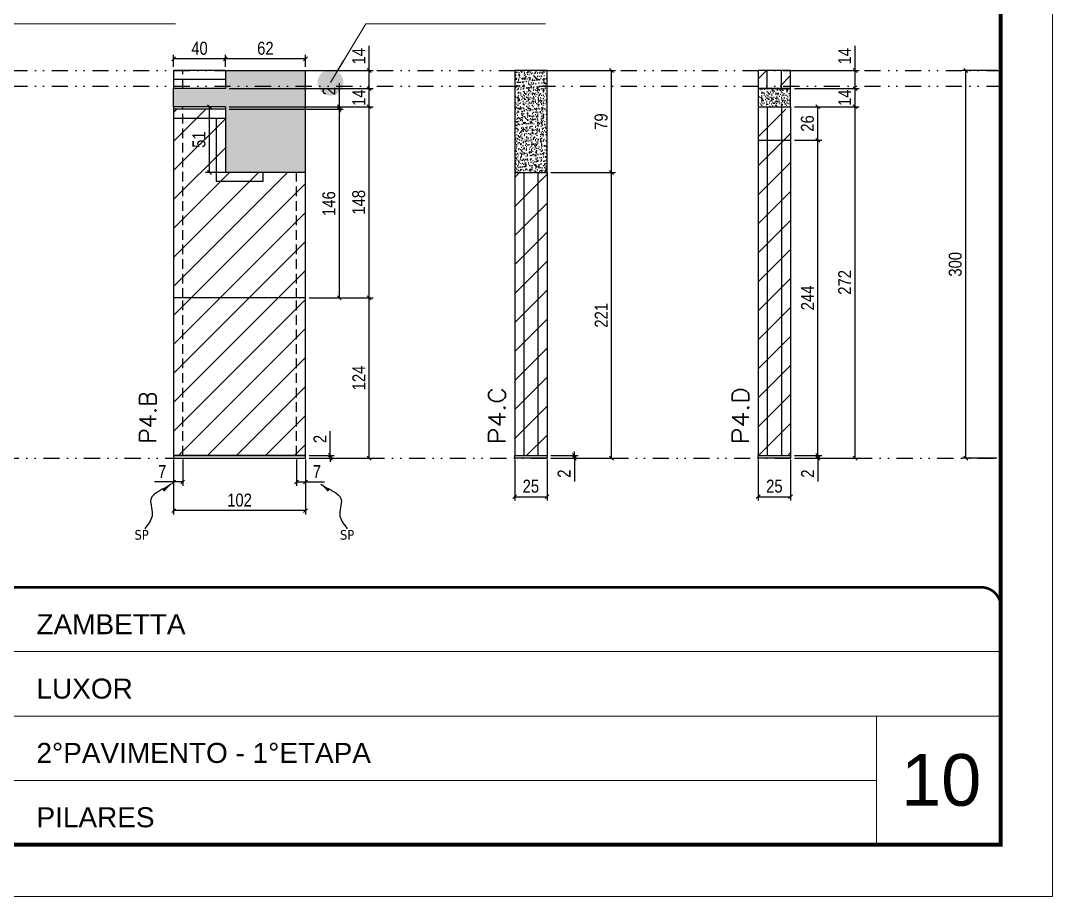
# Model space of a CAD drawing. Extents: x 14400 to 24104, y -21631 to 6985.
# Drawn here: x 16698 to 17497, y 3638 to 4315 of the extents above; entities that cross this region are included whole.
import ezdxf

# ---------------------------------------------------------------- set-up
doc = ezdxf.new("R2010")
doc.units = 0
for name, pattern in [('CONTINUO', [0]), ('DASHED', [0.75, 0.5, -0.25]), ('DIVIDE2', [0.625, 0.25, -0.125, 0, -0.125, 0, -0.125]), ('HIDDEN', [0.375, 0.25, -0.125])]:
    doc.linetypes.add(name, pattern=pattern)
for name, color, linetype, lineweight in [('CARIMBO', 255, 'Continuous', 9), ('Folhas', 255, 'Continuous', 9), ('Hachura', 251, 'Continuous', 9), ('SARRAFO DE PRESSAO', 251, 'DASHED', 9), ('Texto Seção', 7, 'Continuous', 15)]:
    doc.layers.add(name, color=color, linetype=linetype, lineweight=lineweight)
for name, color, linetype in [('COTA', 241, 'Continuous'), ('Nível', 160, 'Continuous'), ('Painéis', 200, 'Continuous'), ('SARR_2.2x7', 40, 'Continuous'), ('texto', 7, 'Continuous')]:
    doc.layers.add(name, color=color, linetype=linetype)
doc.styles.add('ARIAL', font='arial.ttf')
doc.styles.add('COTA TECNICA', font='techl___.ttf', dxfattribs={"height": 10})
doc.styles.add('COTA TECNICA-50', font='techl___.ttf', dxfattribs={"height": 10})
doc.styles.add('REGUA-120', font='ROMANS.shx', dxfattribs={"height": 15})
doc.styles.get("Standard").update_dxf_attribs({"font": 'arial.ttf'})
doc.dimstyles.new('3x', dxfattribs={"dimtxt": 10, "dimasz": 5, "dimexe": 7, "dimexo": 5, "dimgap": 4, "dimtad": 1, "dimdec": 4, "dimlfac": 0.333333, "dimdsep": 46, "dimtxsty": 'Standard', "dimblk": 'DOT', "dimcen": 0.09, "dimclrd": 1, "dimclre": 1, "dimclrt": 2, "dimadec": 0, "dimazin": 2, "dimtfac": 1, "dimtdec": 4, "dimtmove": 0, "dimatfit": 3, "dimldrblk": 'DOT', "dimfxl": 1, "dimtolj": 1, "dimtzin": 0, "dimlwd": 9, "dimlwe": 9, "dimarcsym": 0})
doc.dimstyles.new('COTA PAINEL-50', dxfattribs={"dimtxt": 10, "dimasz": 3, "dimexe": 3, "dimexo": 3, "dimgap": 3, "dimtad": 1, "dimdec": 1, "dimzin": 12, "dimdsep": 46, "dimtxsty": 'COTA TECNICA-50', "dimblk1": 'OBLIQUE', "dimblk2": 'OBLIQUE', "dimsah": 1, "dimcen": 0.9, "dimclrd": 4, "dimclre": 4, "dimclrt": 240, "dimadec": 1, "dimazin": 3, "dimtfac": 1, "dimtdec": 1, "dimtmove": 0, "dimatfit": 3, "dimfxl": 1, "dimtolj": 1, "dimtzin": 12, "dimarcsym": 0})
doc.dimstyles.new('PAINEL', dxfattribs={"dimtxt": 10, "dimasz": 3, "dimexe": 3, "dimexo": 3, "dimgap": 3, "dimtad": 1, "dimdec": 1, "dimzin": 12, "dimdsep": 46, "dimtxsty": 'COTA TECNICA', "dimblk1": 'OBLIQUE', "dimblk2": 'OBLIQUE', "dimsah": 1, "dimcen": 0.9, "dimclrd": 4, "dimclre": 4, "dimclrt": 240, "dimadec": 1, "dimazin": 3, "dimtfac": 1, "dimtdec": 1, "dimtmove": 0, "dimatfit": 3, "dimfxl": 1, "dimtolj": 1, "dimtzin": 12, "dimarcsym": 0})
doc.dimstyles.get("Standard").update_dxf_attribs({"dimtxt": 0.18, "dimasz": 0.18, "dimexe": 0.18, "dimexo": 0.0625, "dimgap": 0.09, "dimtad": 0, "dimtih": 1, "dimtoh": 1, "dimdec": 4, "dimzin": 0, "dimdsep": 46, "dimtxsty": 'Standard', "dimcen": 0.09, "dimadec": 0, "dimazin": 0, "dimtfac": 1, "dimtdec": 4, "dimtofl": 0, "dimtmove": 0, "dimatfit": 3, "dimfxl": 1, "dimtolj": 1, "dimtzin": 0, "dimarcsym": 0})

# ---------------------------------------------------------------- blocks, each defined once
blk = doc.blocks.new('9999999999')
at = {"color": 30, "linetype": 'CONTINUO'}
for p, q in [((98564.56, 34379.64), (99583.98, 34379.64)), ((98564.56, 34329.83), (99487.98, 34329.83)), ((99583.98, 34329.83), (99487.98, 34329.83)), ((99487.98, 34329.83), (99487.98, 34230.21)), ((98564.56, 34280.02), (99487.98, 34280.02))]:
    blk.add_line(p, q, dxfattribs=at)
at = {"color": 30, "linetype": 'CONTINUO', "const_width": 2}
blk.add_lwpolyline([(99583.98, 34230.21), (99583.98, 34414.45, 0.414214), (99568.98, 34429.45), (98228.98, 34429.45, 0.414214), (98213.98, 34414.45), (98213.98, 34245.21, 0.414214), (98228.98, 34230.21), (99583.98, 34230.21)], format="xyb", dxfattribs=at)
at = {"layer": 'Folhas'}
blk.add_lwpolyline([(98138.98, 34190.21), (99623.98, 34190.21), (99623.98, 35240.21), (98138.98, 35240.21)], close=True, dxfattribs=at)
at = {"layer": 'Folhas', "color": 30, "const_width": 3}
blk.add_lwpolyline([(98213.98, 34230.21), (99583.98, 34230.21), (99583.98, 35200.21), (98213.98, 35200.21)], close=True, dxfattribs=at)
at = {"color": 7, "linetype": 'Continuous', "ltscale": 5, "style": 'ARIAL'}
for s, height, p in [('ZAMBETTA', 15.483, (98837.68, 34393.13)), ('LUXOR', 15.483, (98837.68, 34343.32)), ('2°PAVIMENTO - 1°ETAPA', 15.4829, (98837.68, 34293.51)), ('PILARES', 15.483, (98837.68, 34243.7))]:
    blk.add_text(s, height=height, dxfattribs=at).set_placement(p)
blk = doc.blocks.new('_Oblique')
at = {"color": 0, "linetype": 'ByBlock', "lineweight": -2}
blk.add_line((-0.5, -0.5), (0.5, 0.5), dxfattribs=at)
blk = doc.blocks.new('*D722')
at = {"layer": 'COTA', "color": 4, "lineweight": -2, "transparency": 16777216}
for p, q in [((16816.84, 3975.86), (16816.84, 3933.18)), ((16918.84, 3975.86), (16918.84, 3933.18)), ((16918.84, 3936.18), (16816.84, 3936.18))]:
    blk.add_line(p, q, dxfattribs=at)
at = {"layer": 'Defpoints', "color": 0, "transparency": 16777216}
for p in [(16816.84, 3978.86), (16918.84, 3978.86), (16816.84, 3936.18)]:
    blk.add_point(p, dxfattribs=at)
at = {"layer": 'COTA', "color": 4, "lineweight": -2, "transparency": 16777216, "xscale": 3, "yscale": 3, "zscale": 3, "rotation": 180}
blk.add_blockref('_Oblique', (16816.84, 3936.18), dxfattribs=at)
at = {"layer": 'COTA', "color": 4, "lineweight": -2, "transparency": 16777216, "xscale": 3, "yscale": 3, "zscale": 3}
blk.add_blockref('_Oblique', (16918.84, 3936.18), dxfattribs=at)
at = {"layer": 'COTA', "color": 240, "transparency": 16777216, "insert": (16867.84, 3944.28), "char_height": 10, "attachment_point": 5, "style": 'COTA TECNICA'}
blk.add_mtext('\\A1;102', dxfattribs=at)
blk = doc.blocks.new('*D723')
at = {"layer": 'COTA', "color": 4, "lineweight": -2, "transparency": 16777216}
for p, q in [((16911.84, 3975.86), (16911.84, 3955.35)), ((16918.84, 3973.86), (16918.84, 3955.35)), ((16911.84, 3958.35), (16918.84, 3958.35)), ((16918.84, 3958.35), (16933.57, 3958.35))]:
    blk.add_line(p, q, dxfattribs=at)
at = {"layer": 'Defpoints', "color": 0, "transparency": 16777216}
for p in [(16911.84, 3978.86), (16918.84, 3976.86), (16918.84, 3958.35)]:
    blk.add_point(p, dxfattribs=at)
at = {"layer": 'COTA', "color": 4, "lineweight": -2, "transparency": 16777216, "xscale": 3, "yscale": 3, "zscale": 3, "rotation": 180}
blk.add_blockref('_Oblique', (16911.84, 3958.35), dxfattribs=at)
at = {"layer": 'COTA', "color": 4, "lineweight": -2, "transparency": 16777216, "xscale": 3, "yscale": 3, "zscale": 3}
blk.add_blockref('_Oblique', (16918.84, 3958.35), dxfattribs=at)
at = {"layer": 'COTA', "color": 240, "transparency": 16777216, "insert": (16927.7, 3966.42), "char_height": 10, "attachment_point": 5, "style": 'COTA TECNICA-50'}
blk.add_mtext('\\A1;7', dxfattribs=at)
blk = doc.blocks.new('*D724')
at = {"layer": 'COTA', "color": 4, "lineweight": -2, "transparency": 16777216}
for p, q in [((16816.84, 3973.86), (16816.84, 3955.35)), ((16823.84, 3975.86), (16823.84, 3955.35)), ((16816.84, 3958.35), (16802.11, 3958.35)), ((16823.84, 3958.35), (16816.84, 3958.35))]:
    blk.add_line(p, q, dxfattribs=at)
at = {"layer": 'Defpoints', "color": 0, "transparency": 16777216}
for p in [(16823.84, 3978.86), (16816.84, 3976.86), (16816.84, 3958.35)]:
    blk.add_point(p, dxfattribs=at)
at = {"layer": 'COTA', "color": 4, "lineweight": -2, "transparency": 16777216, "xscale": 3, "yscale": 3, "zscale": 3, "rotation": 180}
blk.add_blockref('_Oblique', (16816.84, 3958.35), dxfattribs=at)
at = {"layer": 'COTA', "color": 4, "lineweight": -2, "transparency": 16777216, "xscale": 3, "yscale": 3, "zscale": 3}
blk.add_blockref('_Oblique', (16823.84, 3958.35), dxfattribs=at)
at = {"layer": 'COTA', "color": 240, "transparency": 16777216, "insert": (16807.97, 3966.42), "char_height": 10, "attachment_point": 5, "style": 'COTA TECNICA-50'}
blk.add_mtext('\\A1;7', dxfattribs=at)
blk = doc.blocks.new('*D730')
at = {"layer": 'COTA', "color": 4, "linetype": 'ByBlock', "lineweight": -2, "transparency": 16777216}
for p, q in [((16921.84, 4100.86), (16971.2, 4100.86)), ((16968.2, 3976.86), (16968.2, 4100.86)), ((16921.84, 3976.86), (16971.2, 3976.86))]:
    blk.add_line(p, q, dxfattribs=at)
at = {"layer": 'Defpoints', "color": 0, "linetype": 'ByBlock', "transparency": 16777216}
for p in [(16918.84, 4100.86), (16968.2, 4100.86), (16918.84, 3976.86)]:
    blk.add_point(p, dxfattribs=at)
at = {"layer": 'COTA', "color": 4, "linetype": 'ByBlock', "lineweight": -2, "transparency": 16777216, "xscale": 3, "yscale": 3, "zscale": 3}
for p, rotation in [((16968.2, 4100.86), 90), ((16968.2, 3976.86), 270)]:
    blk.add_blockref('_Oblique', p, dxfattribs=dict(at, rotation=rotation))
at = {"layer": 'COTA', "color": 240, "linetype": 'ByBlock', "transparency": 16777216, "insert": (16960.13, 4038.86), "char_height": 10, "attachment_point": 5, "rotation": 90, "style": 'COTA TECNICA'}
blk.add_mtext('\\A1;124', dxfattribs=at)
blk = doc.blocks.new('*D725')
at = {"layer": 'COTA', "color": 4, "lineweight": -2, "transparency": 16777216}
for p, q in [((16938.1, 3978.86), (16938.1, 3997.66)), ((16921.84, 3978.86), (16941.1, 3978.86)), ((16938.1, 3976.86), (16938.1, 3978.86)), ((16921.84, 3976.86), (16941.1, 3976.86)), ((16938.1, 3976.86), (16938.1, 3973.86))]:
    blk.add_line(p, q, dxfattribs=at)
at = {"layer": 'Defpoints', "color": 0, "transparency": 16777216}
for p in [(16918.84, 3978.86), (16918.84, 3976.86), (16938.1, 3976.86)]:
    blk.add_point(p, dxfattribs=at)
at = {"layer": 'COTA', "color": 4, "lineweight": -2, "transparency": 16777216, "xscale": 3, "yscale": 3, "zscale": 3}
for p, rotation in [((16938.1, 3978.86), 270), ((16938.1, 3976.86), 90)]:
    blk.add_blockref('_Oblique', p, dxfattribs=dict(at, rotation=rotation))
at = {"layer": 'COTA', "color": 240, "transparency": 16777216, "insert": (16930.1, 3991.61), "char_height": 10, "attachment_point": 5, "rotation": 90, "style": 'COTA TECNICA-50'}
blk.add_mtext('\\A1;2', dxfattribs=at)
blk = doc.blocks.new('*D731')
at = {"layer": 'COTA', "color": 4, "linetype": 'ByBlock', "lineweight": -2, "transparency": 16777216}
for p, q in [((16921.84, 4100.86), (16971.2, 4100.86)), ((16968.2, 3976.86), (16968.2, 4100.86)), ((16921.84, 3976.86), (16971.2, 3976.86))]:
    blk.add_line(p, q, dxfattribs=at)
at = {"layer": 'Defpoints', "color": 0, "linetype": 'ByBlock', "transparency": 16777216}
for p in [(16918.84, 4100.86), (16968.2, 4100.86), (16918.84, 3976.86)]:
    blk.add_point(p, dxfattribs=at)
at = {"layer": 'COTA', "color": 4, "linetype": 'ByBlock', "lineweight": -2, "transparency": 16777216, "xscale": 3, "yscale": 3, "zscale": 3}
for p, rotation in [((16968.2, 4100.86), 90), ((16968.2, 3976.86), 270)]:
    blk.add_blockref('_Oblique', p, dxfattribs=dict(at, rotation=rotation))
at = {"layer": 'COTA', "color": 240, "linetype": 'ByBlock', "transparency": 16777216, "insert": (16960.13, 4038.86), "char_height": 10, "attachment_point": 5, "rotation": 90, "style": 'COTA TECNICA'}
blk.add_mtext('\\A1;124', dxfattribs=at)
blk = doc.blocks.new('*D732')
at = {"layer": 'COTA', "color": 4, "lineweight": -2, "transparency": 16777216}
for p, q in [((16859.84, 4248.86), (16971.2, 4248.86)), ((16968.2, 4100.86), (16968.2, 4248.86)), ((16921.84, 4100.86), (16971.2, 4100.86))]:
    blk.add_line(p, q, dxfattribs=at)
at = {"layer": 'Defpoints', "color": 0, "transparency": 16777216}
for p in [(16856.84, 4248.86), (16968.2, 4248.86), (16918.84, 4100.86)]:
    blk.add_point(p, dxfattribs=at)
at = {"layer": 'COTA', "color": 4, "lineweight": -2, "transparency": 16777216, "xscale": 3, "yscale": 3, "zscale": 3}
for p, rotation in [((16968.2, 4248.86), 90), ((16968.2, 4100.86), 270)]:
    blk.add_blockref('_Oblique', p, dxfattribs=dict(at, rotation=rotation))
at = {"layer": 'COTA', "color": 240, "transparency": 16777216, "insert": (16960.11, 4174.86), "char_height": 10, "attachment_point": 5, "rotation": 90, "style": 'COTA TECNICA'}
blk.add_mtext('\\A1;148', dxfattribs=at)
blk = doc.blocks.new('*D738')
at = {"layer": 'COTA', "color": 4, "lineweight": -2, "transparency": 16777216}
for p, q in [((16816.84, 4279.86), (16816.84, 4288.94)), ((16856.84, 4279.86), (16856.84, 4288.94)), ((16856.84, 4285.94), (16816.84, 4285.94))]:
    blk.add_line(p, q, dxfattribs=at)
at = {"layer": 'Defpoints', "color": 0, "transparency": 16777216}
for p in [(16816.84, 4285.94), (16816.84, 4276.86), (16856.84, 4276.86)]:
    blk.add_point(p, dxfattribs=at)
at = {"layer": 'COTA', "color": 4, "lineweight": -2, "transparency": 16777216, "xscale": 3, "yscale": 3, "zscale": 3, "rotation": 180}
blk.add_blockref('_Oblique', (16816.84, 4285.94), dxfattribs=at)
at = {"layer": 'COTA', "color": 4, "lineweight": -2, "transparency": 16777216, "xscale": 3, "yscale": 3, "zscale": 3}
blk.add_blockref('_Oblique', (16856.84, 4285.94), dxfattribs=at)
at = {"layer": 'COTA', "color": 240, "transparency": 16777216, "insert": (16836.84, 4294.04), "char_height": 10, "attachment_point": 5, "style": 'COTA TECNICA'}
blk.add_mtext('\\A1;40', dxfattribs=at)
blk = doc.blocks.new('*D739')
at = {"layer": 'COTA', "color": 4, "lineweight": -2, "transparency": 16777216}
for p, q in [((16856.84, 4279.86), (16856.84, 4288.94)), ((16918.84, 4279.86), (16918.84, 4288.94)), ((16918.84, 4285.94), (16856.84, 4285.94))]:
    blk.add_line(p, q, dxfattribs=at)
at = {"layer": 'Defpoints', "color": 0, "transparency": 16777216}
for p in [(16856.84, 4285.94), (16856.84, 4276.86), (16918.84, 4276.86)]:
    blk.add_point(p, dxfattribs=at)
at = {"layer": 'COTA', "color": 4, "lineweight": -2, "transparency": 16777216, "xscale": 3, "yscale": 3, "zscale": 3, "rotation": 180}
blk.add_blockref('_Oblique', (16856.84, 4285.94), dxfattribs=at)
at = {"layer": 'COTA', "color": 4, "lineweight": -2, "transparency": 16777216, "xscale": 3, "yscale": 3, "zscale": 3}
blk.add_blockref('_Oblique', (16918.84, 4285.94), dxfattribs=at)
at = {"layer": 'COTA', "color": 240, "transparency": 16777216, "insert": (16887.84, 4294.04), "char_height": 10, "attachment_point": 5, "style": 'COTA TECNICA'}
blk.add_mtext('\\A1;62', dxfattribs=at)
blk = doc.blocks.new('*D740')
at = {"layer": 'COTA', "color": 4, "lineweight": -2, "transparency": 16777216}
for p, q in [((17080.81, 3975.86), (17080.81, 3943.97)), ((17105.81, 3975.86), (17105.81, 3943.97)), ((17080.81, 3946.97), (17105.81, 3946.97))]:
    blk.add_line(p, q, dxfattribs=at)
at = {"layer": 'Defpoints', "color": 0, "transparency": 16777216}
for p in [(17080.81, 3978.86), (17105.81, 3978.86), (17105.81, 3946.97)]:
    blk.add_point(p, dxfattribs=at)
at = {"layer": 'COTA', "color": 4, "lineweight": -2, "transparency": 16777216, "xscale": 3, "yscale": 3, "zscale": 3, "rotation": 180}
blk.add_blockref('_Oblique', (17080.81, 3946.97), dxfattribs=at)
at = {"layer": 'COTA', "color": 4, "lineweight": -2, "transparency": 16777216, "xscale": 3, "yscale": 3, "zscale": 3}
blk.add_blockref('_Oblique', (17105.81, 3946.97), dxfattribs=at)
at = {"layer": 'COTA', "color": 240, "transparency": 16777216, "insert": (17093.31, 3955.08), "char_height": 10, "attachment_point": 5, "style": 'COTA TECNICA'}
blk.add_mtext('\\A1;25', dxfattribs=at)
blk = doc.blocks.new('*D741')
at = {"layer": 'COTA', "color": 4, "lineweight": -2, "transparency": 16777216}
for p, q in [((17108.81, 3978.86), (17130.01, 3978.86)), ((17127.01, 3978.86), (17127.01, 3981.86)), ((17127.01, 3978.86), (17127.01, 3976.86)), ((17108.81, 3976.86), (17130.01, 3976.86)), ((17127.01, 3976.86), (17127.01, 3958.75))]:
    blk.add_line(p, q, dxfattribs=at)
at = {"layer": 'Defpoints', "color": 0, "transparency": 16777216}
for p in [(17105.81, 3978.86), (17127.01, 3978.86), (17105.81, 3976.86)]:
    blk.add_point(p, dxfattribs=at)
at = {"layer": 'COTA', "color": 4, "lineweight": -2, "transparency": 16777216, "xscale": 3, "yscale": 3, "zscale": 3}
for p, rotation in [((17127.01, 3978.86), 270), ((17127.01, 3976.86), 90)]:
    blk.add_blockref('_Oblique', p, dxfattribs=dict(at, rotation=rotation))
at = {"layer": 'COTA', "color": 240, "transparency": 16777216, "insert": (17119.01, 3964.8), "char_height": 10, "attachment_point": 5, "rotation": 90, "style": 'COTA TECNICA-50'}
blk.add_mtext('\\A1;2', dxfattribs=at)
blk = doc.blocks.new('*D742')
at = {"layer": 'COTA', "color": 4, "lineweight": -2, "transparency": 16777216}
for p, q in [((17108.81, 4197.86), (17158.8, 4197.86)), ((17155.8, 3976.86), (17155.8, 4197.86)), ((17108.81, 3976.86), (17158.8, 3976.86))]:
    blk.add_line(p, q, dxfattribs=at)
at = {"layer": 'Defpoints', "color": 0, "transparency": 16777216}
for p in [(17105.81, 4197.86), (17155.8, 4197.86), (17105.81, 3976.86)]:
    blk.add_point(p, dxfattribs=at)
at = {"layer": 'COTA', "color": 4, "lineweight": -2, "transparency": 16777216, "xscale": 3, "yscale": 3, "zscale": 3}
for p, rotation in [((17155.8, 4197.86), 90), ((17155.8, 3976.86), 270)]:
    blk.add_blockref('_Oblique', p, dxfattribs=dict(at, rotation=rotation))
at = {"layer": 'COTA', "color": 240, "transparency": 16777216, "insert": (17147.75, 4087.36), "char_height": 10, "attachment_point": 5, "rotation": 90, "style": 'COTA TECNICA-50'}
blk.add_mtext('\\A1;221', dxfattribs=at)
blk = doc.blocks.new('*D746')
at = {"layer": 'COTA', "color": 4, "lineweight": -2, "transparency": 16777216}
for p, q in [((17108.81, 4276.86), (17158.8, 4276.86)), ((17155.8, 4197.86), (17155.8, 4276.86)), ((17108.81, 4197.86), (17158.8, 4197.86))]:
    blk.add_line(p, q, dxfattribs=at)
at = {"layer": 'Defpoints', "color": 0, "transparency": 16777216}
for p in [(17105.81, 4276.86), (17155.8, 4276.86), (17105.81, 4197.86)]:
    blk.add_point(p, dxfattribs=at)
at = {"layer": 'COTA', "color": 4, "lineweight": -2, "transparency": 16777216, "xscale": 3, "yscale": 3, "zscale": 3}
for p, rotation in [((17155.8, 4276.86), 90), ((17155.8, 4197.86), 270)]:
    blk.add_blockref('_Oblique', p, dxfattribs=dict(at, rotation=rotation))
at = {"layer": 'COTA', "color": 240, "transparency": 16777216, "insert": (17147.7, 4237.36), "char_height": 10, "attachment_point": 5, "rotation": 90, "style": 'COTA TECNICA'}
blk.add_mtext('\\A1;79', dxfattribs=at)
blk = doc.blocks.new('*D743')
at = {"layer": 'COTA', "color": 4, "lineweight": -2, "transparency": 16777216}
for p, q in [((17269.31, 3975.86), (17269.31, 3943.97)), ((17294.31, 3975.86), (17294.31, 3943.97)), ((17269.31, 3946.97), (17294.31, 3946.97))]:
    blk.add_line(p, q, dxfattribs=at)
at = {"layer": 'Defpoints', "color": 0, "transparency": 16777216}
for p in [(17269.31, 3978.86), (17294.31, 3978.86), (17294.31, 3946.97)]:
    blk.add_point(p, dxfattribs=at)
at = {"layer": 'COTA', "color": 4, "lineweight": -2, "transparency": 16777216, "xscale": 3, "yscale": 3, "zscale": 3, "rotation": 180}
blk.add_blockref('_Oblique', (17269.31, 3946.97), dxfattribs=at)
at = {"layer": 'COTA', "color": 4, "lineweight": -2, "transparency": 16777216, "xscale": 3, "yscale": 3, "zscale": 3}
blk.add_blockref('_Oblique', (17294.31, 3946.97), dxfattribs=at)
at = {"layer": 'COTA', "color": 240, "transparency": 16777216, "insert": (17281.81, 3955.08), "char_height": 10, "attachment_point": 5, "style": 'COTA TECNICA'}
blk.add_mtext('\\A1;25', dxfattribs=at)
blk = doc.blocks.new('*D744')
at = {"layer": 'COTA', "color": 4, "lineweight": -2, "transparency": 16777216}
for p, q in [((17297.31, 3978.86), (17318.51, 3978.86)), ((17315.51, 3978.86), (17315.51, 3981.86)), ((17315.51, 3978.86), (17315.51, 3976.86)), ((17297.31, 3976.86), (17318.51, 3976.86)), ((17315.51, 3976.86), (17315.51, 3958.75))]:
    blk.add_line(p, q, dxfattribs=at)
at = {"layer": 'Defpoints', "color": 0, "transparency": 16777216}
for p in [(17294.31, 3978.86), (17315.51, 3978.86), (17294.31, 3976.86)]:
    blk.add_point(p, dxfattribs=at)
at = {"layer": 'COTA', "color": 4, "lineweight": -2, "transparency": 16777216, "xscale": 3, "yscale": 3, "zscale": 3}
for p, rotation in [((17315.51, 3978.86), 270), ((17315.51, 3976.86), 90)]:
    blk.add_blockref('_Oblique', p, dxfattribs=dict(at, rotation=rotation))
at = {"layer": 'COTA', "color": 240, "transparency": 16777216, "insert": (17307.51, 3964.8), "char_height": 10, "attachment_point": 5, "rotation": 90, "style": 'COTA TECNICA-50'}
blk.add_mtext('\\A1;2', dxfattribs=at)
blk = doc.blocks.new('*D745')
at = {"layer": 'COTA', "color": 4, "lineweight": -2, "transparency": 16777216}
for p, q in [((17297.31, 4248.86), (17347.3, 4248.86)), ((17344.3, 3976.86), (17344.3, 4248.86)), ((17297.31, 3976.86), (17347.3, 3976.86))]:
    blk.add_line(p, q, dxfattribs=at)
at = {"layer": 'Defpoints', "color": 0, "transparency": 16777216}
for p in [(17294.31, 4248.86), (17344.3, 4248.86), (17294.31, 3976.86)]:
    blk.add_point(p, dxfattribs=at)
at = {"layer": 'COTA', "color": 4, "lineweight": -2, "transparency": 16777216, "xscale": 3, "yscale": 3, "zscale": 3}
for p, rotation in [((17344.3, 4248.86), 90), ((17344.3, 3976.86), 270)]:
    blk.add_blockref('_Oblique', p, dxfattribs=dict(at, rotation=rotation))
at = {"layer": 'COTA', "color": 240, "transparency": 16777216, "insert": (17336.23, 4112.86), "char_height": 10, "attachment_point": 5, "rotation": 90, "style": 'COTA TECNICA-50'}
blk.add_mtext('\\A1;272', dxfattribs=at)
blk = doc.blocks.new('*D747')
at = {"layer": 'COTA', "color": 4, "lineweight": -2, "transparency": 16777216}
for p, q in [((17297.31, 4262.86), (17347.3, 4262.86)), ((17344.3, 4248.86), (17344.3, 4262.86)), ((17297.31, 4248.86), (17347.3, 4248.86))]:
    blk.add_line(p, q, dxfattribs=at)
at = {"layer": 'Defpoints', "color": 0, "transparency": 16777216}
for p in [(17294.31, 4262.86), (17344.3, 4262.86), (17294.31, 4248.86)]:
    blk.add_point(p, dxfattribs=at)
at = {"layer": 'COTA', "color": 4, "lineweight": -2, "transparency": 16777216, "xscale": 3, "yscale": 3, "zscale": 3}
for p, rotation in [((17344.3, 4262.86), 90), ((17344.3, 4248.86), 270)]:
    blk.add_blockref('_Oblique', p, dxfattribs=dict(at, rotation=rotation))
at = {"layer": 'COTA', "color": 240, "transparency": 16777216, "insert": (17336.23, 4255.86), "char_height": 10, "attachment_point": 5, "rotation": 90, "style": 'COTA TECNICA'}
blk.add_mtext('\\A1;14', dxfattribs=at)
blk = doc.blocks.new('*D748')
at = {"layer": 'COTA', "color": 4, "lineweight": -2, "transparency": 16777216}
for p, q in [((17297.31, 4222.86), (17318.51, 4222.86)), ((17315.51, 3978.86), (17315.51, 4222.86)), ((17297.31, 3978.86), (17318.51, 3978.86))]:
    blk.add_line(p, q, dxfattribs=at)
at = {"layer": 'Defpoints', "color": 0, "transparency": 16777216}
for p in [(17294.31, 4222.86), (17315.51, 4222.86), (17294.31, 3978.86)]:
    blk.add_point(p, dxfattribs=at)
at = {"layer": 'COTA', "color": 4, "lineweight": -2, "transparency": 16777216, "xscale": 3, "yscale": 3, "zscale": 3}
for p, rotation in [((17315.51, 4222.86), 90), ((17315.51, 3978.86), 270)]:
    blk.add_blockref('_Oblique', p, dxfattribs=dict(at, rotation=rotation))
at = {"layer": 'COTA', "color": 240, "transparency": 16777216, "insert": (17307.43, 4100.86), "char_height": 10, "attachment_point": 5, "rotation": 90, "style": 'COTA TECNICA'}
blk.add_mtext('\\A1;244', dxfattribs=at)
blk = doc.blocks.new('*D749')
at = {"layer": 'COTA', "color": 4, "lineweight": -2, "transparency": 16777216}
for p, q in [((17344.3, 4276.86), (17344.3, 4295.98)), ((17297.31, 4276.86), (17347.3, 4276.86)), ((17344.3, 4262.86), (17344.3, 4276.86)), ((17297.31, 4262.86), (17347.3, 4262.86))]:
    blk.add_line(p, q, dxfattribs=at)
at = {"layer": 'Defpoints', "color": 0, "transparency": 16777216}
for p in [(17294.31, 4276.86), (17344.3, 4276.86), (17294.31, 4262.86)]:
    blk.add_point(p, dxfattribs=at)
at = {"layer": 'COTA', "color": 4, "lineweight": -2, "transparency": 16777216, "xscale": 3, "yscale": 3, "zscale": 3}
for p, rotation in [((17344.3, 4276.86), 90), ((17344.3, 4262.86), 270)]:
    blk.add_blockref('_Oblique', p, dxfattribs=dict(at, rotation=rotation))
at = {"layer": 'COTA', "color": 240, "transparency": 16777216, "insert": (17336.23, 4287.92), "char_height": 10, "attachment_point": 5, "rotation": 90, "style": 'COTA TECNICA'}
blk.add_mtext('\\A1;14', dxfattribs=at)
blk = doc.blocks.new('*D1500')
at = {"layer": 'COTA', "color": 4, "lineweight": -2, "transparency": 16777216}
for p, q in [((17297.31, 4248.86), (17318.51, 4248.86)), ((17315.51, 4222.86), (17315.51, 4248.86)), ((17297.31, 4222.86), (17318.51, 4222.86))]:
    blk.add_line(p, q, dxfattribs=at)
at = {"layer": 'Defpoints', "color": 0, "transparency": 16777216}
for p in [(17294.31, 4248.86), (17315.51, 4248.86), (17294.31, 4222.86)]:
    blk.add_point(p, dxfattribs=at)
at = {"layer": 'COTA', "color": 4, "lineweight": -2, "transparency": 16777216, "xscale": 3, "yscale": 3, "zscale": 3}
for p, rotation in [((17315.51, 4248.86), 90), ((17315.51, 4222.86), 270)]:
    blk.add_blockref('_Oblique', p, dxfattribs=dict(at, rotation=rotation))
at = {"layer": 'COTA', "color": 240, "transparency": 16777216, "insert": (17307.41, 4235.86), "char_height": 10, "attachment_point": 5, "rotation": 90, "style": 'COTA TECNICA'}
blk.add_mtext('\\A1;26', dxfattribs=at)
blk = doc.blocks.new('*D1907')
at = {"layer": 'COTA', "color": 4, "lineweight": -2, "transparency": 16777216}
for p, q in [((16859.84, 4262.86), (16971.2, 4262.86)), ((16968.2, 4248.86), (16968.2, 4262.86)), ((16859.84, 4248.86), (16971.2, 4248.86))]:
    blk.add_line(p, q, dxfattribs=at)
at = {"layer": 'Defpoints', "color": 0, "transparency": 16777216}
for p in [(16856.84, 4262.86), (16968.2, 4262.86), (16856.84, 4248.86)]:
    blk.add_point(p, dxfattribs=at)
at = {"layer": 'COTA', "color": 4, "lineweight": -2, "transparency": 16777216, "xscale": 3, "yscale": 3, "zscale": 3}
for p, rotation in [((16968.2, 4262.86), 90), ((16968.2, 4248.86), 270)]:
    blk.add_blockref('_Oblique', p, dxfattribs=dict(at, rotation=rotation))
at = {"layer": 'COTA', "color": 240, "transparency": 16777216, "insert": (16960.13, 4255.86), "char_height": 10, "attachment_point": 5, "rotation": 90, "style": 'COTA TECNICA'}
blk.add_mtext('\\A1;14', dxfattribs=at)
blk = doc.blocks.new('*D1908')
at = {"layer": 'COTA', "color": 4, "lineweight": -2, "transparency": 16777216}
for p, q in [((16968.2, 4276.86), (16968.2, 4295.98)), ((16921.84, 4276.86), (16971.2, 4276.86)), ((16968.2, 4262.86), (16968.2, 4276.86)), ((16859.84, 4262.86), (16971.2, 4262.86))]:
    blk.add_line(p, q, dxfattribs=at)
at = {"layer": 'Defpoints', "color": 0, "transparency": 16777216}
for p in [(16918.84, 4276.86), (16968.2, 4276.86), (16856.84, 4262.86)]:
    blk.add_point(p, dxfattribs=at)
at = {"layer": 'COTA', "color": 4, "lineweight": -2, "transparency": 16777216, "xscale": 3, "yscale": 3, "zscale": 3}
for p, rotation in [((16968.2, 4276.86), 90), ((16968.2, 4262.86), 270)]:
    blk.add_blockref('_Oblique', p, dxfattribs=dict(at, rotation=rotation))
at = {"layer": 'COTA', "color": 240, "transparency": 16777216, "insert": (16960.13, 4287.92), "char_height": 10, "attachment_point": 5, "rotation": 90, "style": 'COTA TECNICA'}
blk.add_mtext('\\A1;14', dxfattribs=at)
blk = doc.blocks.new('*D1909')
at = {"layer": 'COTA', "color": 4, "lineweight": -2, "transparency": 16777216}
for p, q in [((16853.84, 4248.86), (16841.57, 4248.86)), ((16844.57, 4197.86), (16844.57, 4248.86)), ((16853.84, 4197.86), (16841.57, 4197.86))]:
    blk.add_line(p, q, dxfattribs=at)
at = {"layer": 'Defpoints', "color": 0, "transparency": 16777216}
for p in [(16844.57, 4248.86), (16856.84, 4248.86), (16856.84, 4197.86)]:
    blk.add_point(p, dxfattribs=at)
at = {"layer": 'COTA', "color": 4, "lineweight": -2, "transparency": 16777216, "xscale": 3, "yscale": 3, "zscale": 3}
for p, rotation in [((16844.57, 4248.86), 90), ((16844.57, 4197.86), 270)]:
    blk.add_blockref('_Oblique', p, dxfattribs=dict(at, rotation=rotation))
at = {"layer": 'COTA', "color": 240, "transparency": 16777216, "insert": (16836.46, 4223.36), "char_height": 10, "attachment_point": 5, "rotation": 90, "style": 'COTA TECNICA'}
blk.add_mtext('\\A1;51', dxfattribs=at)
blk = doc.blocks.new('_Dot')
at = {"color": 0, "linetype": 'ByBlock', "lineweight": -2}
blk.add_line((-0.5, 0), (-1, 0), dxfattribs=at)
at = {"color": 0, "linetype": 'ByBlock', "const_width": 0.5}
blk.add_lwpolyline([(-0.25, 0, 1), (0.25, 0, 1)], format="xyb", close=True, dxfattribs=at)
blk = doc.blocks.new('*D1951')
at = {"layer": 'COTA', "color": 4, "lineweight": -2, "transparency": 16777216}
for p, q in [((16859.84, 4246.86), (16948.09, 4246.86)), ((16945.09, 4100.86), (16945.09, 4246.86)), ((16921.84, 4100.86), (16948.09, 4100.86))]:
    blk.add_line(p, q, dxfattribs=at)
at = {"layer": 'Defpoints', "color": 0, "transparency": 16777216}
for p in [(16856.84, 4246.86), (16945.09, 4246.86), (16918.84, 4100.86)]:
    blk.add_point(p, dxfattribs=at)
at = {"layer": 'COTA', "color": 4, "lineweight": -2, "transparency": 16777216, "xscale": 3, "yscale": 3, "zscale": 3}
for p, rotation in [((16945.09, 4246.86), 90), ((16945.09, 4100.86), 270)]:
    blk.add_blockref('_Oblique', p, dxfattribs=dict(at, rotation=rotation))
at = {"layer": 'COTA', "color": 240, "transparency": 16777216, "insert": (16936.99, 4173.86), "char_height": 10, "attachment_point": 5, "rotation": 90, "style": 'COTA TECNICA'}
blk.add_mtext('\\A1;146', dxfattribs=at)
blk = doc.blocks.new('*D1952')
at = {"layer": 'COTA', "color": 4, "lineweight": -2, "transparency": 16777216}
for p, q in [((16945.09, 4248.86), (16945.09, 4266.97)), ((16859.84, 4248.86), (16948.09, 4248.86)), ((16945.09, 4246.86), (16945.09, 4248.86)), ((16859.84, 4246.86), (16948.09, 4246.86)), ((16945.09, 4246.86), (16945.09, 4243.86))]:
    blk.add_line(p, q, dxfattribs=at)
at = {"layer": 'Defpoints', "color": 0, "transparency": 16777216}
for p in [(16856.84, 4248.86), (16945.09, 4248.86), (16856.84, 4246.86)]:
    blk.add_point(p, dxfattribs=at)
at = {"layer": 'COTA', "color": 4, "lineweight": -2, "transparency": 16777216, "xscale": 3, "yscale": 3, "zscale": 3}
for p, rotation in [((16945.09, 4248.86), 270), ((16945.09, 4246.86), 90)]:
    blk.add_blockref('_Oblique', p, dxfattribs=dict(at, rotation=rotation))
at = {"layer": 'COTA', "color": 240, "transparency": 16777216, "insert": (16937.09, 4260.92), "char_height": 10, "attachment_point": 5, "rotation": 90, "style": 'COTA TECNICA'}
blk.add_mtext('\\A1;2', dxfattribs=at)
blk = doc.blocks.new('*D1953')
at = {"layer": 'COTA', "color": 4, "lineweight": -2, "transparency": 16777216}
for p, q in [((17453.97, 4276.86), (17427.04, 4276.86)), ((17430.04, 3976.86), (17430.04, 4276.86)), ((17453.97, 3976.86), (17427.04, 3976.86))]:
    blk.add_line(p, q, dxfattribs=at)
at = {"layer": 'Defpoints', "color": 0, "transparency": 16777216}
for p in [(17430.04, 4276.86), (17456.97, 4276.86), (17456.97, 3976.86)]:
    blk.add_point(p, dxfattribs=at)
at = {"layer": 'COTA', "color": 4, "lineweight": -2, "transparency": 16777216, "xscale": 3, "yscale": 3, "zscale": 3}
for p, rotation in [((17430.04, 4276.86), 90), ((17430.04, 3976.86), 270)]:
    blk.add_blockref('_Oblique', p, dxfattribs=dict(at, rotation=rotation))
at = {"layer": 'COTA', "color": 240, "transparency": 16777216, "insert": (17421.82, 4126.86), "char_height": 10, "attachment_point": 5, "rotation": 90, "style": 'COTA TECNICA'}
blk.add_mtext('\\A1;300', dxfattribs=at)

msp = doc.modelspace()

# ---------------------------------------------------------------- hatches: boundary and pattern name
at = {"layer": 'COTA'}
h = msp.add_hatch(dxfattribs=at)
h.set_pattern_fill('AR-CONC', color=256, scale=0.03)
h.paths.add_polyline_path([(16918.84, 4264.86), (16856.84, 4264.86), (16856.84, 4262.86), (16816.84, 4262.86), (16816.84, 4248.86), (16856.84, 4248.86), (16856.84, 4197.86), (16918.84, 4197.86)])
h.paths.add_polyline_path([(16918.84, 4276.86), (16856.84, 4276.86), (16856.84, 4264.86), (16918.84, 4264.86)])
h = msp.add_hatch(dxfattribs=at)
h.set_pattern_fill('AR-CONC', color=256, scale=0.03)
h.set_pattern_definition([(50, (-1656.2394, -28), (5.4655401, -0.4781726), [0.5715, -6.2865]), (355, (-1656.2394, -28), (-1.0573026, 5.7317054), [0.4572, -5.0292175]), (100.451445, (-1655.784, -28.04), (4.4082374, 5.2535326), [0.4857003, -5.3427073]), (46.1842, (-1656.2394, -26.476), (8.1323712, -1.2612698), [0.85725, -9.42975]), (96.635558, (-1655.562, -26.581), (7.122124, 7.4227837), [0.7285507, -8.0140682]), (351.18415, (-1656.239, -26.476), (7.122124, 7.4227837), [0.685799, -7.543792]), (21, (-1655.4774, -26.857), (4.5484317, -3.0679559), [0.5715, -6.2865]), (326, (-1655.4774, -26.857), (1.8540609, 5.525639), [0.4572, -5.0292]), (71.451445, (-1655.0983, -27.1127), (6.4024926, 2.457683), [0.4857003, -5.3426981]), (37.5, (-1656.2394, -28), (0.0926581, 2.53665117), [0, -4.96824, 0, -5.1054, 0, -5.04825]), (7.5, (-1656.2394, -28), (2.00458988, 3.00541724), [0, -2.91084, 0, -4.85394, 0, -1.92405]), (327.5, (-1657.9386, -28), (4.06771786, -0.17186232), [0, -1.905, 0, -5.9436, 0, -7.8867]), (317.5, (-1658.7006, -28), (4.44387544, 0.7627947), [0, -2.4765, 0, -3.94716, 0, -5.6007])])
h.paths.add_polyline_path([(17105.81, 4276.86), (17080.81, 4276.86), (17080.81, 4197.86), (17105.81, 4197.86)])
h = msp.add_hatch(dxfattribs=at)
h.set_pattern_fill('AR-CONC', color=256, scale=0.03)
h.set_pattern_definition([(50, (-1467.739, -28), (5.4655401, -0.4781726), [0.5715, -6.2865]), (355, (-1467.739, -28), (-1.0573026, 5.7317054), [0.4572, -5.0292175]), (100.451445, (-1467.2835, -28.04), (4.4082374, 5.2535326), [0.4857003, -5.3427073]), (46.1842, (-1467.739, -26.476), (8.1323712, -1.2612698), [0.85725, -9.42975]), (96.635558, (-1467.061, -26.581), (7.122124, 7.4227837), [0.7285507, -8.0140682]), (351.18415, (-1467.739, -26.476), (7.122124, 7.4227837), [0.685799, -7.543792]), (21, (-1466.977, -26.857), (4.5484317, -3.0679559), [0.5715, -6.2865]), (326, (-1466.977, -26.857), (1.8540609, 5.525639), [0.4572, -5.0292]), (71.451445, (-1466.598, -27.1127), (6.4024926, 2.457683), [0.4857003, -5.3426981]), (37.5, (-1467.739, -28), (0.0926581, 2.53665117), [0, -4.96824, 0, -5.1054, 0, -5.04825]), (7.5, (-1467.739, -28), (2.00458988, 3.00541724), [0, -2.91084, 0, -4.85394, 0, -1.92405]), (327.5, (-1469.4383, -28), (4.06771786, -0.17186232), [0, -1.905, 0, -5.9436, 0, -7.8867]), (317.5, (-1470.2003, -28), (4.44387544, 0.7627947), [0, -2.4765, 0, -3.94716, 0, -5.6007])])
h.paths.add_polyline_path([(17269.31, 4248.86), (17294.31, 4248.86), (17294.31, 4262.86), (17269.31, 4262.86)])
at = {"layer": 'Hachura', "linetype": 'ByBlock'}
h = msp.add_hatch(dxfattribs=at)
h.set_pattern_fill('ANSI31', color=256, scale=5)
h.paths.add_polyline_path([(16633.06, 4246.86), (16560.06, 4246.86), (16560.06, 4200.86), (16531.06, 4200.86), (16531.06, 4100.86), (16633.06, 4100.86)])
h.paths.add_polyline_path([(16633.06, 4100.86), (16531.06, 4100.86), (16531.06, 3978.86), (16633.06, 3978.86)])
h.paths.add_polyline_path([(16918.84, 4100.86), (16816.84, 4100.86), (16816.84, 3978.86), (16918.84, 3978.86)])
h.paths.add_polyline_path([(16918.84, 4197.86), (16856.84, 4197.86), (16856.84, 4246.86), (16816.84, 4246.86), (16816.84, 4100.86), (16918.84, 4100.86)])
h.paths.add_polyline_path([(17105.81, 4197.86), (17080.81, 4197.86), (17080.81, 3978.86), (17105.81, 3978.86)])
h.paths.add_polyline_path([(17294.31, 4222.86), (17269.31, 4222.86), (17269.31, 3978.86), (17294.31, 3978.86)])
h.paths.add_polyline_path([(17294.31, 4246.86), (17269.31, 4246.86), (17269.31, 4222.86), (17294.31, 4222.86)])
h.paths.add_polyline_path([(17294.31, 4276.86), (17269.31, 4276.86), (17269.31, 4264.86), (17294.31, 4264.86)])

# ---------------------------------------------------------------- linework, layer by layer
at = {"layer": 'COTA'}
for p, q in [((16856.84, 4276.86), (16918.84, 4276.86)), ((16918.84, 4197.86), (16918.84, 4276.86)), ((16816.84, 4248.86), (16816.84, 4262.86)), ((16849.84, 4197.86), (16849.84, 4190.86)), ((16856.84, 4197.86), (16849.84, 4197.86)), ((16885.84, 4197.86), (16885.84, 4190.86))]:
    msp.add_line(p, q, dxfattribs=at)
for points in [[(17080.81, 4197.86), (17105.81, 4197.86), (17105.81, 4276.86), (17080.81, 4276.86)], [(17269.31, 4248.86), (17294.31, 4248.86), (17294.31, 4262.86), (17269.31, 4262.86)]]:
    msp.add_lwpolyline(points, close=True, dxfattribs=at)
at = {"layer": 'Nível', "color": 4, "linetype": 'DIVIDE2', "ltscale": 50}
for p, q in [((16470.93, 4276.86), (17456.97, 4276.86)), ((16470.93, 4264.86), (17456.97, 4264.86)), ((16086.97, 3976.86), (17456.97, 3976.86))]:
    msp.add_line(p, q, dxfattribs=at)
at = {"layer": 'Painéis'}
for p, q in [((16816.84, 4276.86), (16816.84, 4262.86)), ((16856.84, 4276.86), (16816.84, 4276.86)), ((16856.84, 4276.86), (16856.84, 4262.86)), ((16856.84, 4262.86), (16816.84, 4262.86)), ((16856.84, 4248.86), (16816.84, 4248.86)), ((16816.84, 4248.86), (16816.84, 3978.86)), ((16856.84, 4248.86), (16856.84, 4197.86)), ((17269.31, 4248.86), (17269.31, 3978.86)), ((17269.31, 4248.86), (17294.31, 4248.86)), ((17294.31, 4248.86), (17294.31, 3978.86)), ((16856.84, 4246.86), (16816.84, 4246.86)), ((17269.31, 4222.86), (17294.31, 4222.86)), ((16918.84, 4197.86), (16856.84, 4197.86)), ((16918.84, 3978.86), (16918.84, 4197.86)), ((17080.81, 4197.86), (17080.81, 3978.86)), ((17080.81, 4197.86), (17105.81, 4197.86)), ((17105.81, 4197.86), (17105.81, 3978.86)), ((16918.84, 4100.86), (16816.84, 4100.86)), ((16816.84, 3978.86), (16918.84, 3978.86)), ((17080.81, 3978.86), (17105.81, 3978.86)), ((17080.81, 3976.86), (17080.81, 3978.86)), ((17105.81, 3978.86), (17105.81, 3976.86)), ((17269.31, 3978.86), (17294.31, 3978.86)), ((17269.31, 3976.86), (17269.31, 3978.86)), ((17294.31, 3978.86), (17294.31, 3976.86)), ((17105.81, 3976.86), (17080.81, 3976.86)), ((17294.31, 3976.86), (17269.31, 3976.86))]:
    msp.add_line(p, q, dxfattribs=at)
for points in [[(17269.31, 4262.86), (17294.31, 4262.86), (17294.31, 4276.86), (17269.31, 4276.86)], [(16918.84, 3978.86), (16816.84, 3978.86), (16816.84, 3976.86), (16918.84, 3976.86)]]:
    msp.add_lwpolyline(points, close=True, dxfattribs=at)
at = {"layer": 'SARR_2.2x7', "linetype": 'HIDDEN', "ltscale": 30}
for p, q in [((16823.84, 4262.86), (16823.84, 4276.86)), ((16823.84, 4100.86), (16823.84, 4248.86)), ((16911.84, 4100.86), (16911.84, 4197.86)), ((16823.84, 3978.86), (16823.84, 4100.86)), ((16911.84, 3978.86), (16911.84, 4100.86))]:
    msp.add_line(p, q, dxfattribs=at)
at = {"layer": 'SARR_2.2x7'}
for p, q in [((17276.31, 4262.86), (17276.31, 4276.86)), ((17287.31, 4262.86), (17287.31, 4276.86)), ((16856.84, 4269.86), (16816.84, 4269.86)), ((17276.31, 4248.86), (17276.31, 3978.86)), ((17287.31, 4248.86), (17287.31, 3978.86)), ((16856.84, 4239.86), (16816.84, 4239.86)), ((16849.84, 4239.86), (16849.84, 4197.86)), ((17087.81, 4197.86), (17087.81, 3978.86)), ((17098.81, 4197.86), (17098.81, 3978.86)), ((16885.84, 4190.86), (16849.84, 4190.86))]:
    msp.add_line(p, q, dxfattribs=at)

# ---------------------------------------------------------------- block references
at = {"layer": 'SARRAFO DE PRESSAO', "color": 6, "linetype": 'ByBlock'}
msp.add_blockref('9999999999', (-82127.01, -30552.63), dxfattribs=at)

# ---------------------------------------------------------------- texts
at = {"layer": 'CARIMBO', "style": 'ARIAL'}
msp.add_text('10', height=40, dxfattribs=at).set_placement((17379.83, 3707.72))
at = {"layer": 'texto', "color": 0, "char_height": 7.5, "attachment_point": 5}
for insert in [(16792.06, 3917.37), (16951.09, 3917.37)]:
    msp.add_mtext('{\\fTahoma|b0|i0|c0|p34;\\C4;SP}', dxfattribs=dict(at, insert=insert))
at = {"layer": 'Texto Seção', "style": 'REGUA-120', "width": 1.1}
for s, p in [('P4.C', (17073.56, 3987.62)), ('P4.D', (17262.07, 3987.62))]:
    msp.add_text(s, height=13, rotation=90, dxfattribs=at).set_placement(p)
at = {"layer": 'Texto Seção', "insert": (16803.37, 3988.11), "char_height": 13, "width": 285.3299, "attachment_point": 7, "rotation": 90, "style": 'REGUA-120'}
msp.add_mtext('P4.B', dxfattribs=at)

# ---------------------------------------------------------------- dimensions: what is measured, and where the dimension line sits
at = {"layer": 'COTA'}
for base, p1, p2, dimstyle, picture, middle in [((16816.84, 4285.94), (16856.84, 4276.86), (16816.84, 4276.86), 'PAINEL', '*D738', (16836.84, 4294.04)), ((16856.84, 4285.94), (16918.84, 4276.86), (16856.84, 4276.86), 'PAINEL', '*D739', (16887.84, 4294.04)), ((16918.84, 3958.35), (16911.84, 3978.86), (16918.84, 3976.86), 'COTA PAINEL-50', '*D723', (16927.7, 3966.42))]:
    dim = msp.add_linear_dim(base=base, p1=p1, p2=p2, dimstyle=dimstyle, dxfattribs=at)
    dim.commit()
    dim.dimension.update_dxf_attribs({"geometry": picture, "text_midpoint": middle})
for base, p1, p2, angle, dimstyle, picture, middle in [((16968.2, 4276.86), (16856.84, 4262.86), (16918.84, 4276.86), 90, 'PAINEL', '*D1908', (16960.13, 4287.92)), ((17344.3, 4276.86), (17294.31, 4262.86), (17294.31, 4276.86), 90, 'PAINEL', '*D749', (17336.23, 4287.92)), ((17155.8, 4276.86), (17105.81, 4197.86), (17105.81, 4276.86), 90, 'PAINEL', '*D746', (17147.7, 4237.36)), ((17430.04, 4276.86), (17456.97, 3976.86), (17456.97, 4276.86), 90, 'PAINEL', '*D1953', (17421.82, 4126.86)), ((16945.09, 4248.86), (16856.84, 4246.86), (16856.84, 4248.86), 90, 'PAINEL', '*D1952', (16937.09, 4260.92)), ((16844.57, 4248.86), (16856.84, 4197.86), (16856.84, 4248.86), 90, 'PAINEL', '*D1909', (16836.46, 4223.36)), ((16968.2, 4248.86), (16918.84, 4100.86), (16856.84, 4248.86), 90, 'PAINEL', '*D732', (16960.11, 4174.86)), ((17344.3, 4248.86), (17294.31, 3976.86), (17294.31, 4248.86), 90, 'COTA PAINEL-50', '*D745', (17336.23, 4112.86)), ((17315.51, 4248.86), (17294.31, 4222.86), (17294.31, 4248.86), 90, 'PAINEL', '*D1500', (17307.41, 4235.86)), ((16945.09, 4246.86), (16918.84, 4100.86), (16856.84, 4246.86), 90, 'PAINEL', '*D1951', (16936.99, 4173.86)), ((17315.51, 4222.86), (17294.31, 3978.86), (17294.31, 4222.86), 90, 'PAINEL', '*D748', (17307.43, 4100.86)), ((17155.8, 4197.86), (17105.81, 3976.86), (17105.81, 4197.86), 90, 'COTA PAINEL-50', '*D742', (17147.75, 4087.36)), ((16816.84, 3958.35), (16823.84, 3978.86), (16816.84, 3976.86), 180, 'COTA PAINEL-50', '*D724', (16807.97, 3966.42))]:
    dim = msp.add_linear_dim(base=base, p1=p1, p2=p2, angle=angle, dimstyle=dimstyle, dxfattribs=at)
    dim.commit()
    dim.dimension.update_dxf_attribs({"geometry": picture, "text_midpoint": middle})
for base, p1, p2, dimstyle, picture, middle in [((16968.2, 4262.86), (16856.84, 4248.86), (16856.84, 4262.86), 'PAINEL', '*D1907', (16968.2, 4255.86)), ((17344.3, 4262.86), (17294.31, 4248.86), (17294.31, 4262.86), 'PAINEL', '*D747', (17344.3, 4255.86)), ((16938.1, 3976.86), (16918.84, 3978.86), (16918.84, 3976.86), 'COTA PAINEL-50', '*D725', (16938.1, 3991.61)), ((17127.01, 3978.86), (17105.81, 3976.86), (17105.81, 3978.86), 'COTA PAINEL-50', '*D741', (17127.01, 3964.8)), ((17315.51, 3978.86), (17294.31, 3976.86), (17294.31, 3978.86), 'COTA PAINEL-50', '*D744', (17315.51, 3964.8))]:
    dim = msp.add_linear_dim(base=base, p1=p1, p2=p2, angle=90, dimstyle=dimstyle, dxfattribs=at)
    dim.commit()
    dim.dimension.update_dxf_attribs({"geometry": picture, "text_midpoint": middle, "dimtype": 160})
at = {"layer": 'COTA', "linetype": 'ByBlock'}
for picture in ['*D730', '*D731']:
    dim = msp.add_aligned_dim(p1=(16918.84, 3976.86), p2=(16918.84, 4100.86), distance=-49.37, dimstyle='PAINEL', dxfattribs=at)
    dim.commit()
    dim.dimension.update_dxf_attribs({"geometry": picture, "text_midpoint": (16960.13, 4038.86)})
at = {"layer": 'COTA'}
dim = msp.add_linear_dim(base=(16816.84, 3936.18), p1=(16918.84, 3978.86), p2=(16816.84, 3978.86), angle=180, dimstyle='PAINEL', override={"dimarcsym": 2}, dxfattribs=at)
dim.commit()
dim.dimension.update_dxf_attribs({"geometry": '*D722', "text_midpoint": (16867.84, 3944.28)})
for base, p1, p2, picture, middle in [((17105.81, 3946.97), (17080.81, 3978.86), (17105.81, 3978.86), '*D740', (17093.31, 3955.08)), ((17294.31, 3946.97), (17269.31, 3978.86), (17294.31, 3978.86), '*D743', (17281.81, 3955.08))]:
    dim = msp.add_linear_dim(base=base, p1=p1, p2=p2, dimstyle='PAINEL', override={"dimarcsym": 2}, dxfattribs=at)
    dim.commit()
    dim.dimension.update_dxf_attribs({"geometry": picture, "text_midpoint": middle})

# ---------------------------------------------------------------- leaders
for points in [[(16651.66, 4267.52), (16678.99, 4313.08), (16818.19, 4313.08)], [(16938.22, 4267.52), (16965.56, 4313.08), (17104.75, 4313.08)]]:
    msp.add_leader(points, dimstyle='3x', override={"dimasz": 20})
at = {"layer": 'COTA', "path_type": 1}
for points in [[(16815.01, 3956.68), (16799.22, 3944.84), (16800.15, 3931.84), (16794.6, 3922.06)], [(16930.67, 3956.68), (16946.45, 3944.84), (16945.53, 3931.84), (16951.08, 3922.06)]]:
    msp.add_leader(points, dimstyle='Standard', override={"dimasz": 8}, dxfattribs=at)

doc.saveas('drawing.dxf')
